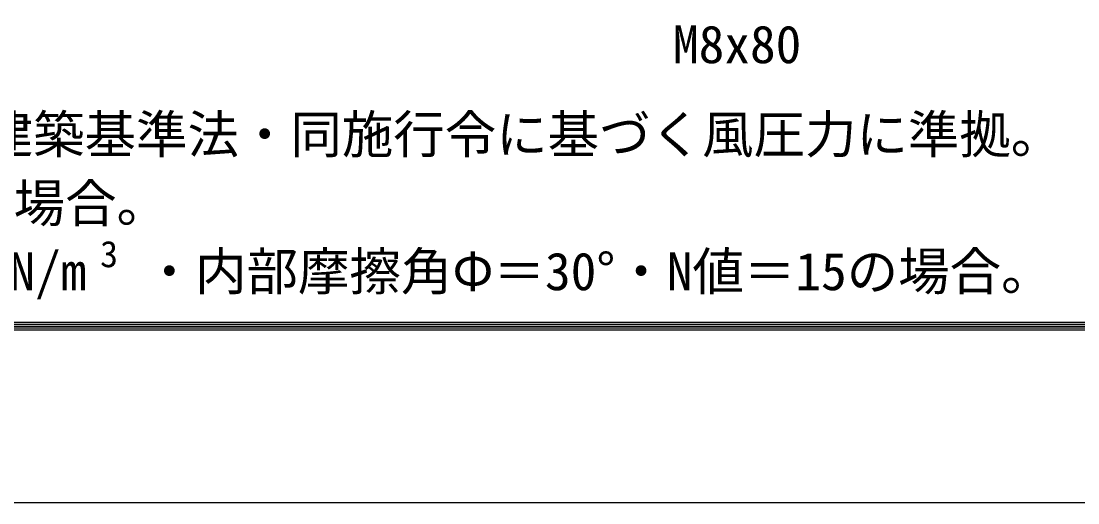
# Model space of a CAD drawing. Units: millimetres, scale not verified. Extents: x -4200 to 4200, y -2970 to 2970.
# Drawn here: x 754 to 2101, y -2970 to -2356 of the extents above; entities that cross this region are included whole.
import ezdxf
from ezdxf.enums import TextEntityAlignment as Align

# ---------------------------------------------------------------- set-up
doc = ezdxf.new("R2010")
doc.units = ezdxf.units.MM
doc.header["$LTSCALE"] = 10
for name, color, linetype, lineweight in [('0-1_D-TTL-TXT', 7, 'Continuous', 25), ('0-2_D-STR-TXT', 7, 'Continuous', 13), ('0-C_D-TTL', 7, 'Continuous', 25)]:
    doc.layers.add(name, color=color, linetype=linetype, lineweight=lineweight)
doc.styles.add('ＭＳ ゴシック', font='')
doc.styles.get('ＭＳ ゴシック').set_extended_font_data('MS Gothic')

msp = doc.modelspace()

# ---------------------------------------------------------------- linework, layer by layer
at = {"layer": '0-C_D-TTL', "color": 2}
msp.add_lwpolyline([(-4200.07, 2970.19), (4199.93, 2970.19), (4199.93, -2969.81), (-4200.07, -2969.81)], close=True, dxfattribs=at)
at = {"layer": '0-C_D-TTL'}
for points in [[(-3930.07, 2750.19), (3929.93, 2750.19), (3929.93, -2749.81), (-3930.07, -2749.81)], [(-3927.57, 2747.69), (3927.43, 2747.69), (3927.43, -2747.31), (-3927.57, -2747.31)], [(-3925.07, 2745.19), (3924.93, 2745.19), (3924.93, -2744.81), (-3925.07, -2744.81)], [(-3922.57, 2742.69), (3922.43, 2742.69), (3922.43, -2742.31), (-3922.57, -2742.31)], [(-3920.07, 2740.19), (3919.93, 2740.19), (3919.93, -2739.81), (-3920.07, -2739.81)]]:
    msp.add_lwpolyline(points, close=True, dxfattribs=at)

# ---------------------------------------------------------------- texts
at = {"layer": '0-1_D-TTL-TXT', "style": 'ＭＳ ゴシック'}
for s, height, p in [('（設計条件）風荷重：昭和57年改正 建築基準法・同施行令に基づく風圧力に準拠。（', 48.09, (-378.11, -2538.5)), ('基礎条件）長期許容地耐力98kN/m の場合。', 48.09, (-337.01, -2626.25)), ('3', 33.65, (854.93, -2679.53)), ('（土質条件）土の単位体積重量γ＝18kN/m', 48.09, (-378.11, -2713.14)), (' ・内部摩擦角Φ＝30°・N値＝15の場合。', 48.09, (877.68, -2713.14))]:
    msp.add_text(s, height=height, dxfattribs=at).set_placement(p, align=Align.BOTTOM_LEFT)
at = {"layer": '0-2_D-STR-TXT', "style": 'ＭＳ ゴシック'}
msp.add_text('M8x80', height=48.09, dxfattribs=at).set_placement((1585.23, -2423.77), align=Align.BOTTOM_LEFT)

doc.saveas('drawing.dxf')
